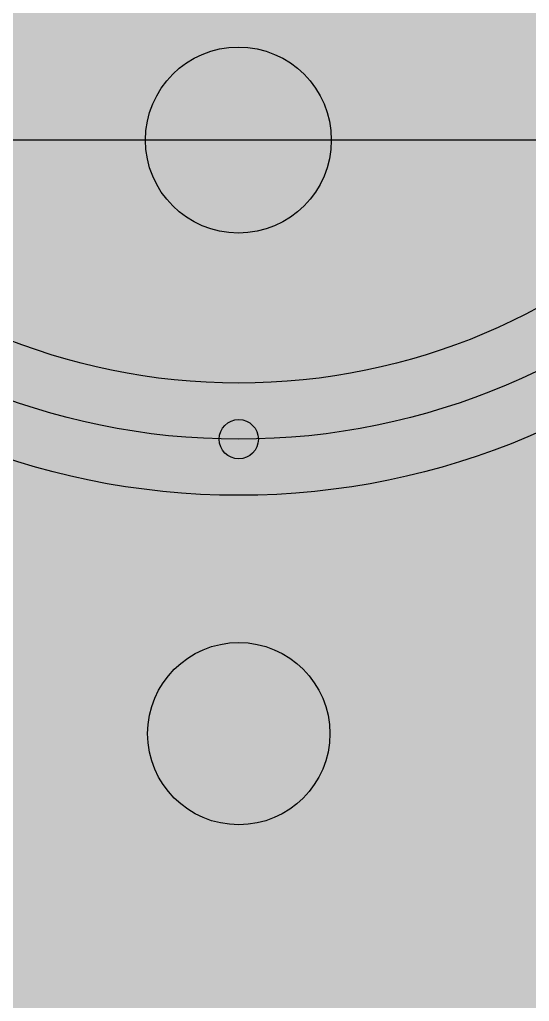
# Model space of a CAD drawing. Header units: millimetres. Extents: x -58335 to 291665, y -66693 to 213307.
# Drawn here: x 191180.4 to 191362.2, y 146302.9 to 146653 of the extents above; entities that cross this region are included whole.
import ezdxf

# ---------------------------------------------------------------- set-up
doc = ezdxf.new("R2010")
doc.units = ezdxf.units.MM
doc.header["$LTSCALE"] = 1000
doc.layers.add('X-SITE$0$-MY-녹지', color=254, linetype='Continuous')
doc.layers.add('X-SITE$0$A-ETC-기계 NOPLOT', color=163, linetype='Continuous', plot=False)
pattern_1 = [(0, (-29382.5, 14650.24), (317.5, 317.5), [158.75, -476.25]), (90, (-29303.13, 14570.87), (-317.5, 317.5), [158.75, -476.25])]

# ---------------------------------------------------------------- blocks, each defined once
blk = doc.blocks.new('X-SITE$0$240910_L-1F')
at = {"layer": 'X-SITE$0$-MY-녹지'}
h = blk.add_hatch(dxfattribs=at)
h.set_pattern_fill('CROSS', color=256, scale=50, style=2)
h.set_pattern_definition(pattern_1)
edge = h.paths.add_edge_path()
edge.add_arc((65971.07, 168205.25), 1850, 147.2795, 178.45248)
edge.add_line((64121.74, 168255.22), (153371.07, 168255.22))
edge.add_line((153371.07, 168255.22), (153371.07, 125655.26))
edge.add_line((153371.07, 125655.26), (167000, 125655.26))
edge.add_line((167000, 125655.26), (167000, 169179.4))
edge.add_line((167000, 169179.4), (166974.16, 169205.24))
edge.add_line((166974.16, 169205.24), (64414.63, 169205.26))
h = blk.add_hatch(dxfattribs=at)
h.set_pattern_fill('CROSS', color=256, scale=50, style=2)
h.set_pattern_definition(pattern_1)
edge = h.paths.add_edge_path()
edge.add_arc((65971.07, 168205.25), 1850, 147.2795, 157.76624)
edge.add_line((64258.62, 168905.27), (64971.07, 168905.27))
edge.add_line((64971.07, 168905.27), (64971.07, 168255.22))
edge.add_line((64971.07, 168255.22), (153371.07, 168255.22))
edge.add_line((153371.07, 168255.22), (153371.07, 125655.26))
edge.add_line((153371.07, 125655.26), (167000, 125655.26))
edge.add_line((167000, 125655.26), (167000, 169179.4))
edge.add_line((167000, 169179.4), (166974.16, 169205.24))
edge.add_line((166974.16, 169205.24), (64414.63, 169205.26))
blk = doc.blocks.new('X-SITE$0$기계_옥외유류탱크')
at = {"layer": 'X-SITE$0$A-ETC-기계 NOPLOT', "ltscale": 15}
blk.add_line((3082.91, -2395), (1827.09, -2395), dxfattribs=at)
at = {"layer": 'X-SITE$0$A-ETC-기계 NOPLOT'}
for centre, radius in [((2455, -2395), 465), ((2455, -2256.68), 265), ((2455, -2256.68), 225), ((2455, -2501.68), 7), ((2455, -2606.68), 32.5)]:
    blk.add_circle(centre, radius, dxfattribs=at)
at = {"layer": 'X-SITE$0$A-ETC-기계 NOPLOT', "ltscale": 100}
blk.add_circle((2455, -2256.68), 245, dxfattribs=at)
at = {"layer": 'X-SITE$0$A-ETC-기계 NOPLOT', "ltscale": 2}
blk.add_circle((2454.87, -2395), 33.15, dxfattribs=at)

msp = doc.modelspace()

# ---------------------------------------------------------------- block references
for name, p in [('X-SITE$0$240910_L-1F', (29382.5, -14650.24)), ('X-SITE$0$기계_옥외유류탱크', (188803.57, 149005.02))]:
    msp.add_blockref(name, p)

doc.saveas('drawing.dxf')
